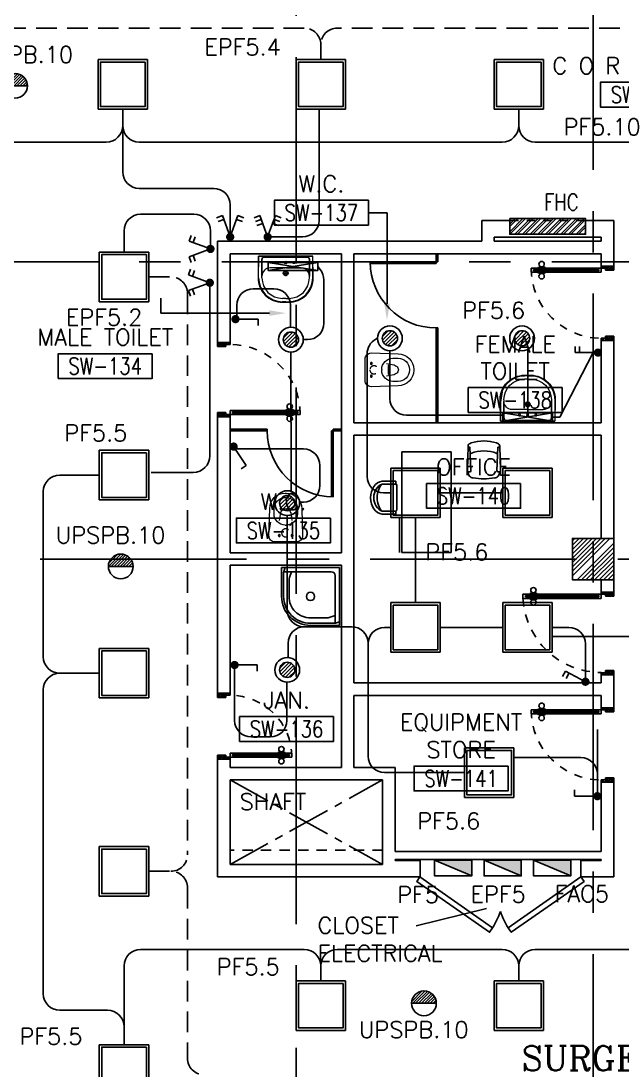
# Model space of a CAD drawing. Extents: x -0.3 to 93.5, y -1.1 to 78.4.
# Drawn here: x 58.1 to 65.38, y 43.97 to 56.69 of the extents above; entities that cross this region are included whole.
import ezdxf
from ezdxf.enums import TextEntityAlignment as Align

# ---------------------------------------------------------------- set-up
doc = ezdxf.new("R2010")
doc.units = 0
doc.header["$MEASUREMENT"] = 0
for name, pattern in [('CENTER2', [1.125, 0.75, -0.125, 0.125, -0.125]), ('CENTERX2', [4, 2.5, -0.5, 0.5, -0.5]), ('DASHED', [0.75, 0.5, -0.25]), ('HIDDEN', [0.375, 0.25, -0.125]), ('HIDDEN2', [0.1875, 0.125, -0.0625])]:
    doc.linetypes.add(name, pattern=pattern)
doc.layers.get('0').update_dxf_attribs({"linetype": 'CONTINUOUS'})
for name, color, linetype in [('A-TILES', 11, 'CONTINUOUS'), ('AXES', 11, 'CENTERX2'), ('COL', 11, 'CONTINUOUS'), ('DOOR', 7, 'CONTINUOUS'), ('E-CLINE', 2, 'CONTINUOUS'), ('E-HLINE', 2, 'HIDDEN'), ('E-LITE', 4, 'CONTINUOUS'), ('E-PANELBX', 3, 'CONTINUOUS'), ('E-SWITCH', 4, 'CONTINUOUS'), ('E-TEXT', 4, 'CONTINUOUS'), ('E-TRXT', 4, 'CONTINUOUS'), ('EL-LITE', 4, 'CONTINUOUS'), ('FHC', 11, 'CONTINUOUS'), ('FIX', 11, 'CONTINUOUS'), ('FMCHAIR', 11, 'CONTINUOUS'), ('FMDESK', 11, 'CONTINUOUS'), ('HAT', 11, 'CONTINUOUS'), ('HIDDEN', 11, 'HIDDEN2'), ('PART', 11, 'CONTINUOUS'), ('RM-BOX', 11, 'CONTINUOUS'), ('RM-NAME', 11, 'CONTINUOUS'), ('RM-NO', 11, 'CONTINUOUS'), ('WALL', 11, 'CONTINUOUS')]:
    doc.layers.add(name, color=color, linetype=linetype)
doc.styles.add('ROMANC', font='romanc', dxfattribs={"height": 0.1})
doc.styles.add('ROMANS', font='ROMANS.shx', dxfattribs={"width": 0.6})

# ---------------------------------------------------------------- blocks, each defined once
blk = doc.blocks.new('RM1')
at = {"layer": 'RM-BOX'}
blk.add_lwpolyline([(570, -200), (-570, -200), (-570, -500), (570, -500)], close=True, dxfattribs=at)
at = {"layer": 'RM-NAME', "style": 'ROMANS'}
for tag, p in [('ROOMNAME1', (0, 324)), ('ROOMNAME2', (0, 0))]:
    blk.add_attdef(tag, text='', height=200, dxfattribs=at).set_placement(p, align=Align.MIDDLE)
at = {"layer": 'RM-NO', "style": 'ROMANS', "width": 0.8}
blk.add_attdef('ROOMNO', text='', height=200, dxfattribs=at).set_placement((0, -350), align=Align.MIDDLE)
blk = doc.blocks.new('DESK-O')
for p, q in [((0, 0), (1, 0)), ((0, -1), (0, 0)), ((1, 0), (1, -1)), ((1, -1), (0, -1)), ((1, -1.05), (0.65, -1.05))]:
    blk.add_line(p, q)
blk = doc.blocks.new('CHR3')
for p, q in [((-0.039, 0.5), (-0.558, 0.5)), ((-0.05, 0.412), (-0.558, 0.412)), ((-0.039, 0.5), (-0.039, 0.412)), ((0, 0.362), (0, -0.362)), ((-0.05, -0.412), (-0.558, -0.412)), ((-0.039, -0.5), (-0.553, -0.5)), ((-0.039, -0.411), (-0.039, -0.5))]:
    blk.add_line(p, q)
for centre, radius, start, end in [((-0.497, 0), 0.503, 97.0495, 263.5769), ((-0.446, 0), 0.427, 105.249, 254.751), ((-0.212, 0), 0.538, 130.0756, 229.9244), ((-0.05, 0.362), 0.05, 0, 90), ((-0.05, -0.362), 0.05, 270, 0)]:
    blk.add_arc(centre, radius, start, end)
blk = doc.blocks.new('CHR2')
for p, q in [((-0.947, 0.386), (-0.937, 0.42)), ((-0.861, 0.48), (-0.229, 0.5)), ((-0.836, 0.425), (-0.836, 0.475)), ((-0.834, 0.423), (-0.215, 0.396)), ((-0.183, 0.469), (-0.183, 0.436)), ((-0.947, -0.386), (-0.937, -0.42)), ((-0.861, -0.48), (-0.223, -0.499)), ((-0.836, -0.425), (-0.836, -0.481)), ((-0.834, -0.423), (-0.215, -0.396)), ((-0.183, -0.469), (-0.183, -0.436))]:
    blk.add_line(p, q)
for centre, radius, start, end in [((0.442, 0), 1.442, 164.4748, 195.5252), ((-0.857, 0.397), 0.0833, 92.5404, 163.5801), ((-0.834, 0.425), 0.00208, 180, 267.4596), ((0.516, 0), 1.253, 161.5812, 198.4188), ((-0.219, 0.466), 0.0359, 3.8781, 106.7041), ((-0.214, 0.428), 0.0319, 268.1708, 14.5154), ((-0.184, 0.325), 0.154, 359.6456, 90.3755), ((-1.747, 0), 1.747, 349.2995, 10.7005), ((-0.857, -0.397), 0.0833, 196.4199, 267.4596), ((-0.834, -0.425), 0.00208, 92.5404, 180), ((-0.215, -0.468), 0.0316, 255.3205, 359.2331), ((-0.214, -0.428), 0.0319, 345.4846, 91.8292), ((-0.184, -0.325), 0.154, 269.6202, 0.3544)]:
    blk.add_arc(centre, radius, start, end)
blk = doc.blocks.new('*X90')
at = {"color": 0}
for p, q in [((235129, 162738), (235580, 163190)), ((235129, 162792), (235527, 163190)), ((235129, 162845), (235474, 163190)), ((235129, 162898), (235421, 163190)), ((235129, 162951), (235368, 163190)), ((235129, 163004), (235315, 163190)), ((235129, 163057), (235262, 163190)), ((235129, 163110), (235209, 163190)), ((235129, 163163), (235156, 163190)), ((235186, 162690), (235629, 163132)), ((235239, 162690), (235629, 163079)), ((235292, 162690), (235629, 163026)), ((235345, 162690), (235629, 162973)), ((235398, 162690), (235629, 162920)), ((235451, 162690), (235629, 162867)), ((235504, 162690), (235629, 162814)), ((235557, 162690), (235629, 162761)), ((235610, 162690), (235629, 162708))]:
    blk.add_line(p, q, dxfattribs=at)
blk = doc.blocks.new('COL50')
at = {"layer": 'COL'}
blk.add_lwpolyline([(-250, 250), (-250, -250), (250, -250), (250, 250)], close=True, dxfattribs=at)
blk = doc.blocks.new('DOOR80')
at = {"layer": 'DOOR', "color": 0, "linetype": 'ByBlock'}
for p, q in [((-30, 900), (-80, 900)), ((-80, 900), (-30, 900)), ((-80, 850), (-80, 900)), ((-30, 850), (-30, 900)), ((-87, 805), (-96, 805)), ((-96, 805), (-96, 740)), ((-80, 818), (-87, 818)), ((-87, 728), (-87, 818)), ((-87, 805), (-87, 740)), ((-63, 850), (-80, 850)), ((-47, 870), (-63, 870)), ((-63, 850), (-63, 870)), ((-47, 850), (-47, 870)), ((-30, 850), (-47, 850)), ((-30, 818), (-22, 818)), ((-22, 728), (-22, 818)), ((-22, 805), (-13, 805)), ((-22, 805), (-22, 740)), ((-13, 805), (-13, 740)), ((-87, 740), (-96, 740)), ((-80, 728), (-87, 728)), ((-30, 728), (-22, 728)), ((-22, 740), (-13, 740)), ((-805, 0), (-805, 150)), ((-805, 150), (-780, 150)), ((-805, 150), (-805, 0)), ((-780, 150), (-780, 100)), ((-80, 200), (-63, 200)), ((-80, 150), (-80, 200)), ((-80, 150), (-30, 150)), ((-63, 200), (-63, 180)), ((-63, 180), (-47, 180)), ((-47, 200), (-30, 200)), ((-47, 180), (-47, 200)), ((-30, 200), (-30, 150)), ((-5, 150), (-30, 150)), ((-30, 150), (-30, 100)), ((-5, 150), (-5, 0)), ((-755, 0), (-805, 0)), ((-780, 100), (-755, 100)), ((-755, 100), (-755, 0)), ((-55, 100), (-55, 0)), ((-30, 100), (-55, 100)), ((-55, 0), (-5, 0))]:
    blk.add_line(p, q, dxfattribs=at)
at = {"layer": 'DOOR', "linetype": 'ByBlock'}
for p, q in [((-80, 850), (-80, 200)), ((-63, 200), (-63, 850)), ((-47, 200), (-47, 850)), ((-30, 200), (-30, 850)), ((-5, 0), (-5, 150))]:
    blk.add_line(p, q, dxfattribs=at)
at = {"layer": 'DOOR', "color": 9, "linetype": 'ByBlock'}
for p, q in [((-755, 0), (-805, 114)), ((-755, 0), (-805, 40)), ((-755, 0), (-768, 100)), ((-55, 0), (-5, 114)), ((-55, 0), (-41, 100)), ((-55, 0), (-5, 40))]:
    blk.add_line(p, q, dxfattribs=at)
at = {"layer": 'DOOR', "color": 0, "linetype": 'ByBlock'}
for centre in [(-128, 773), (19, 773)]:
    blk.add_circle(centre, 32.4, dxfattribs=at)
at = {"layer": 'DOOR', "linetype": 'HIDDEN', "ltscale": 0.5}
blk.add_arc((-30, 150), 750, 90, 180, dxfattribs=at)
at = {"layer": 'DOOR', "color": 9, "linetype": 'ByBlock'}
for centre, radius, start, end in [((-755, 0), 154, 103.7142, 108.8947), ((-755, 0), 134, 100.72, 111.8402), ((-55, 0), 134, 68.1598, 79.28), ((-55, 0), 154, 71.1053, 76.2858), ((-755, 0), 94.4, 90, 121.9818), ((-755, 0), 74.4, 90, 132.2236), ((-755, 0), 54.4, 90, 156.7926), ((-755, 0), 34.4, 90, 180), ((-755, 0), 14.4, 90, 180), ((-55, 0), 94.4, 58.0182, 90), ((-55, 0), 74.4, 47.7764, 90), ((-55, 0), 54.4, 23.2074, 90), ((-55, 0), 34.4, 0, 90), ((-55, 0), 14.4, 0, 90), ((-55, 0), 114, 64.0838, 77.3774)]:
    blk.add_arc(centre, radius, start, end, dxfattribs=at)
blk = doc.blocks.new('DOOR90')
at = {"layer": 'DOOR', "color": 0, "linetype": 'ByBlock'}
for p, q in [((-150, 0), (-150, -25)), ((-150, 0), (0, 0)), ((0, -50), (0, 0)), ((-1000, -25), (-1000, -75)), ((-1000, -75), (-1000, -25)), ((-950, -25), (-1000, -25)), ((-950, -75), (-1000, -75)), ((-970, -42), (-970, -58)), ((-950, -42), (-970, -42)), ((-950, -58), (-970, -58)), ((-950, -25), (-950, -42)), ((-950, -58), (-950, -75)), ((-918, -25), (-918, -18)), ((-828, -18), (-918, -18)), ((-918, -75), (-918, -82)), ((-828, -82), (-918, -82)), ((-905, -18), (-905, -9)), ((-905, -9), (-840, -9)), ((-905, -18), (-840, -18)), ((-905, -82), (-905, -91)), ((-905, -82), (-840, -82)), ((-905, -91), (-840, -91)), ((-840, -18), (-840, -9)), ((-840, -82), (-840, -91)), ((-828, -25), (-828, -18)), ((-828, -75), (-828, -82)), ((-200, -42), (-200, -25)), ((-200, -25), (-150, -25)), ((-180, -42), (-200, -42)), ((-200, -75), (-200, -58)), ((-200, -58), (-180, -58)), ((-150, -75), (-200, -75)), ((-180, -58), (-180, -42)), ((-150, -75), (-150, -25)), ((-150, -25), (-100, -25)), ((-100, -25), (-100, -50)), ((-100, -50), (0, -50)), ((-150, -900), (-150, -875)), ((-150, -875), (-100, -875)), ((-100, -850), (0, -850)), ((-100, -875), (-100, -850)), ((0, -850), (0, -900)), ((0, -900), (-150, -900)), ((-150, -900), (0, -900))]:
    blk.add_line(p, q, dxfattribs=at)
at = {"layer": 'DOOR', "color": 9, "linetype": 'ByBlock'}
for p, q in [((0, -50), (-114, 0)), ((0, -50), (-40, 0)), ((0, -50), (-100, -37)), ((0, -850), (-114, -900)), ((0, -850), (-100, -863)), ((0, -850), (-40, -900))]:
    blk.add_line(p, q, dxfattribs=at)
at = {"layer": 'DOOR', "linetype": 'ByBlock'}
for p, q in [((-200, -25), (-950, -25)), ((-200, -42), (-950, -42)), ((-200, -58), (-950, -58)), ((-950, -75), (-200, -75))]:
    blk.add_line(p, q, dxfattribs=at)
at = {"layer": 'DOOR', "color": 0, "linetype": 'ByBlock'}
for centre in [(-873, 24), (-873, -124)]:
    blk.add_circle(centre, 32.4, dxfattribs=at)
at = {"layer": 'DOOR', "color": 9, "linetype": 'ByBlock'}
for centre, radius, start, end in [((0, -50), 154, 161.1053, 166.2858), ((0, -50), 134, 158.1598, 169.28), ((0, -50), 94.4, 148.0182, 180), ((0, -50), 74.4, 137.7764, 180), ((0, -50), 114, 154.0838, 167.3774), ((0, -50), 54.4, 113.2074, 180), ((0, -50), 34.4, 90, 180), ((0, -50), 14.4, 90, 180), ((0, -850), 154, 193.7142, 198.8947), ((0, -850), 134, 190.72, 201.8402), ((0, -850), 94.4, 180, 211.9818), ((0, -850), 74.4, 180, 222.2236), ((0, -850), 54.4, 180, 246.7926), ((0, -850), 34.4, 180, 270), ((0, -850), 14.4, 180, 270)]:
    blk.add_arc(centre, radius, start, end, dxfattribs=at)
at = {"layer": 'DOOR', "linetype": 'HIDDEN', "ltscale": 0.5}
blk.add_arc((-150, -25), 850, 180, 270, dxfattribs=at)
blk = doc.blocks.new('DOOR-10')
at = {"layer": 'DOOR', "color": 0, "linetype": 'ByBlock'}
for p, q in [((-76, 1018), (-83, 1018)), ((-83, 928), (-83, 1018)), ((-26, 1100), (-76, 1100)), ((-76, 1100), (-26, 1100)), ((-76, 1050), (-76, 1100)), ((-59, 1050), (-76, 1050)), ((-43, 1070), (-59, 1070)), ((-59, 1050), (-59, 1070)), ((-43, 1050), (-43, 1070)), ((-26, 1050), (-43, 1050)), ((-26, 1050), (-26, 1100)), ((-26, 1018), (-18, 1018)), ((-18, 928), (-18, 1018)), ((-83, 1005), (-92, 1005)), ((-92, 1005), (-92, 940)), ((-83, 940), (-92, 940)), ((-83, 1005), (-83, 940)), ((-76, 928), (-83, 928)), ((-26, 928), (-18, 928)), ((-18, 1005), (-9, 1005)), ((-18, 1005), (-18, 940)), ((-18, 940), (-9, 940)), ((-9, 1005), (-9, 940)), ((-1001, 0), (-1001, 150)), ((-1001, 150), (-976, 150)), ((-1001, 150), (-1001, 0)), ((-976, 150), (-976, 100)), ((-76, 200), (-59, 200)), ((-76, 150), (-76, 200)), ((-76, 150), (-26, 150)), ((-59, 200), (-59, 180)), ((-59, 180), (-43, 180)), ((-43, 200), (-26, 200)), ((-43, 180), (-43, 200)), ((-26, 200), (-26, 150)), ((-1, 150), (-26, 150)), ((-26, 150), (-26, 100)), ((-951, 0), (-1001, 0)), ((-976, 100), (-951, 100)), ((-951, 100), (-951, 0)), ((-51, 100), (-51, 0)), ((-26, 100), (-51, 100)), ((-51, 0), (-1, 0))]:
    blk.add_line(p, q, dxfattribs=at)
at = {"layer": 'DOOR', "linetype": 'ByBlock'}
for p, q in [((-76, 1050), (-76, 200)), ((-59, 200), (-59, 1050)), ((-43, 200), (-43, 1050)), ((-26, 200), (-26, 1050))]:
    blk.add_line(p, q, dxfattribs=at)
at = {"layer": 'DOOR', "color": 9, "linetype": 'ByBlock'}
for p, q in [((-1, 0), (-1, 150)), ((-951, 0), (-1001, 114)), ((-951, 0), (-1001, 40)), ((-951, 0), (-964, 100)), ((-51, 0), (-1, 114)), ((-51, 0), (-37, 100)), ((-51, 0), (-1, 40))]:
    blk.add_line(p, q, dxfattribs=at)
at = {"layer": 'DOOR', "color": 0, "linetype": 'ByBlock'}
for centre in [(-124, 973), (23, 973)]:
    blk.add_circle(centre, 32.4, dxfattribs=at)
at = {"layer": 'DOOR', "linetype": 'HIDDEN', "ltscale": 0.5}
blk.add_arc((-23, 149), 952, 93.1482, 179.9482, dxfattribs=at)
at = {"layer": 'DOOR', "color": 9, "linetype": 'ByBlock'}
for centre, radius, start, end in [((-951, 0), 154, 103.7142, 108.8947), ((-951, 0), 134, 100.72, 111.8402), ((-51, 0), 134, 68.1598, 79.28), ((-51, 0), 154, 71.1053, 76.2858), ((-951, 0), 94.4, 90, 121.9818), ((-951, 0), 74.4, 90, 132.2236), ((-951, 0), 54.4, 90, 156.7926), ((-951, 0), 34.4, 90, 180), ((-951, 0), 14.4, 90, 180), ((-51, 0), 94.4, 58.0182, 90), ((-51, 0), 74.4, 47.7764, 90), ((-51, 0), 54.4, 23.2074, 90), ((-51, 0), 34.4, 0, 90), ((-51, 0), 14.4, 0, 90), ((-51, 0), 114, 64.0838, 77.3774)]:
    blk.add_arc(centre, radius, start, end, dxfattribs=at)
blk = doc.blocks.new('LAV-003')
at = {"layer": 'FIX', "linetype": 'Continuous', "lineweight": 20}
for p, q in [((-328, -285), (-328, -25)), ((327, -285), (327, -25)), ((0, -165), (-188, -165)), ((0, -165), (187, -165)), ((-288, -285), (-288, -265)), ((287, -285), (287, -265)), ((0, -535), (-38, -535)), ((0, -575), (-38, -575)), ((0, -535), (37, -535)), ((0, -575), (37, -575))]:
    blk.add_line(p, q, dxfattribs=at)
at = {"layer": 'FIX', "linetype": 'ByBlock'}
blk.add_line((-328, -25), (327, -25), dxfattribs=at)
at = {"layer": 'FIX', "linetype": 'ByBlock', "ltscale": 0.3}
for p, q in [((-288, -265), (-288, -60)), ((0, -35), (-262, -35)), ((0, -35), (262, -35)), ((287, -265), (287, -60))]:
    blk.add_line(p, q, dxfattribs=at)
at = {"layer": 'FIX', "lineweight": 20}
for p, q in [((-16, -101), (15, -101)), ((0, -85), (0, -116))]:
    blk.add_line(p, q, dxfattribs=at)
at = {"layer": 'FIX', "linetype": 'DASHED', "lineweight": 20, "ltscale": 0.04}
for p, q in [((-36, -230), (37, -230)), ((0, -194), (0, -266))]:
    blk.add_line(p, q, dxfattribs=at)
at = {"layer": 'FIX', "linetype": 'Continuous', "lineweight": 20}
blk.add_lwpolyline([(295, -25), (0, -25), (-328, -25), (-335, -285, 0.414214), (-38, -582), (0, -582), (37, -582, 0.414214), (334, -285), (327, -25), (0, -25)], format="xyb", dxfattribs=at)
at = {"layer": 'FIX', "linetype": 'HIDDEN', "lineweight": 20, "ltscale": 0.05}
for centre in [(-100, -101), (100, -101)]:
    blk.add_circle(centre, 12.4, dxfattribs=at)
at = {"layer": 'FIX', "lineweight": 20}
for centre, radius in [((0, -101), 15.5), ((0, -230), 29.5), ((0, -230), 22.5)]:
    blk.add_circle(centre, radius, dxfattribs=at)
at = {"layer": 'FIX', "linetype": 'ByBlock', "ltscale": 0.3}
for centre, start, end in [((-262, -60), 90, 180), ((262, -60), 0, 90)]:
    blk.add_arc(centre, 25, start, end, dxfattribs=at)
at = {"layer": 'FIX', "linetype": 'Continuous', "lineweight": 20}
for centre, radius, start, end in [((-188, -265), 100, 90, 180), ((187, -265), 100, 0, 90), ((-38, -285), 290, 180, 270), ((-38, -285), 250, 180, 270), ((37, -285), 250, 270, 0), ((37, -285), 290, 270, 0)]:
    blk.add_arc(centre, radius, start, end, dxfattribs=at)
blk = doc.blocks.new('WC1')
at = {"layer": 'FIX', "lineweight": 20}
for p, q in [((-210, 204), (-538, 194)), ((-475, 141), (-538, 141)), ((-727, 5), (-727, -5)), ((-674, 5), (-674, -5)), ((-534, 24), (-540, 0)), ((-540, 0), (-534, -24)), ((-395, 76), (-490, 60)), ((-339, 5), (-339, -5)), ((-490, -60), (-395, -76)), ((-538, -141), (-475, -141)), ((-538, -194), (-210, -204))]:
    blk.add_line(p, q, dxfattribs=at)
at = {"layer": 'FIX', "linetype": 'Continuous', "lineweight": 20}
blk.add_line((-420, -47), (-420, 45), dxfattribs=at)
at = {"layer": 'FIX', "lineweight": 20}
blk.add_lwpolyline([(-213, -204), (-210, -204, 0.414214), (-137, -131), (-137, 0), (-137, 131, 0.414214), (-210, 204)], format="xyb", dxfattribs=at)
at = {"layer": 'FIX', "linetype": 'HIDDEN2', "lineweight": 20, "ltscale": 0.3}
blk.add_circle((-245, 0), 49.8, dxfattribs=at)
at = {"layer": 'FIX', "linetype": 'HIDDEN', "lineweight": 20, "ltscale": 0.05}
for centre in [(-213, 78), (-213, -77)]:
    blk.add_circle(centre, 11.6, dxfattribs=at)
at = {"layer": 'FIX', "lineweight": 20}
for centre, radius, start, end in [((-538, 5), 189, 90, 180), ((-538, 5), 136, 90, 180), ((-475, 5), 136, 360, 90), ((-473, -7), 68.2, 128.9242, 152.8468), ((-464, -18), 82, 108.496, 128.9242), ((-538, -5), 189, 180, 270), ((-538, -5), 136, 180, 270), ((-473, 7), 68.2, 207.1532, 231.0758), ((-464, 18), 82, 231.0758, 251.504), ((-475, -5), 136, 270, 0)]:
    blk.add_arc(centre, radius, start, end, dxfattribs=at)
at = {"layer": 'FIX', "linetype": 'Continuous', "lineweight": 20}
for centre, start, end in [((-443, 46), 357.6662, 91.6121), ((-442, -46), 268.3879, 2.3338)]:
    blk.add_arc(centre, 22.3, start, end, dxfattribs=at)
blk = doc.blocks.new('JAN-001')
for p, q in [((730, -30), (30, -30)), ((30, -30), (30, -730)), ((705, -80), (130, -80)), ((610, -80), (635, -152)), ((688, -30), (704, -76)), ((705, -380), (705, -84)), ((730, -380), (730, -30)), ((80, -130), (80, -705)), ((640, -380), (640, -184)), ((80, -610), (152, -635)), ((30, -688), (76, -704)), ((30, -730), (380, -730)), ((84, -705), (380, -705)), ((184, -640), (380, -640))]:
    blk.add_line(p, q)
blk.add_circle((380, -380), 50)
for centre, radius, start, end in [((130, -130), 50, 90, 180), ((680, -84), 25, 0, 19.0039), ((540, -184), 100, 0, 19.0039), ((380, -380), 350, 270, 0), ((380, -380), 325, 270, 0), ((380, -380), 260, 270, 0), ((184, -540), 100, 250.9961, 270), ((84, -680), 25, 250.9961, 270)]:
    blk.add_arc(centre, radius, start, end)
blk = doc.blocks.new('*X49')
at = {"color": 0}
for p, q in [((21548.527, 18540.142), (21548.801, 18540.415)), ((21548.529, 18539.966), (21548.977, 18540.414)), ((21548.584, 18539.845), (21549.098, 18540.359)), ((21548.672, 18539.756), (21549.187, 18540.271)), ((21548.793, 18539.7), (21549.243, 18540.15)), ((21548.966, 18539.696), (21549.246, 18539.977))]:
    blk.add_line(p, q, dxfattribs=at)
blk = doc.blocks.new('SPOT')
at = {"layer": 'E-LITE'}
for radius in [0.6, 0.369]:
    blk.add_circle((0, 0), radius, dxfattribs=at)
at = {"layer": 'E-LITE', "color": 8}
blk.add_blockref('*X49', (-21548.886, -18540.056), dxfattribs=at)
blk = doc.blocks.new('1G1W')
for p, q in [((0, 0), (0.55, 0)), ((0.55, 0), (0.55, -0.15))]:
    blk.add_line(p, q)
at = {"const_width": 0.1}
blk.add_lwpolyline([(-0.05, 0, 1), (0.05, 0, 1)], format="xyb", close=True, dxfattribs=at)
blk = doc.blocks.new('L42')
at = {"layer": 'E-LITE'}
for p, q in [((0.3, 0.3), (-0.3, 0.3)), ((-0.3, 0.3), (-0.3, -0.3)), ((0.3, -0.3), (0.3, 0.3)), ((-0.3, -0.3), (0.3, -0.3))]:
    blk.add_line(p, q, dxfattribs=at)
at = {"layer": 'E-LITE', "color": 8}
blk.add_lwpolyline([(-0.27, 0.27), (-0.27, -0.27), (0.27, -0.27), (0.27, 0.27)], close=True, dxfattribs=at)
blk = doc.blocks.new('2G1W')
for p, q in [((0, 0), (0.55, 0)), ((0.45, 0), (0.45, -0.15)), ((0.55, 0), (0.55, -0.15))]:
    blk.add_line(p, q)
at = {"const_width": 0.1}
blk.add_lwpolyline([(-0.05, 0, 1), (0.05, 0, 1)], format="xyb", close=True, dxfattribs=at)
blk = doc.blocks.new('2G2W')
for p, q in [((0.423, 0.154), (0.372, 0.295)), ((0.517, 0.188), (0.466, 0.329)), ((0, 0), (0.517, 0.188)), ((0, 0), (0.517, -0.188)), ((0.423, -0.154), (0.372, -0.295)), ((0.517, -0.188), (0.466, -0.329))]:
    blk.add_line(p, q)
at = {"const_width": 0.1}
blk.add_lwpolyline([(-0.05, 0, 1), (0.05, 0, 1)], format="xyb", close=True, dxfattribs=at)
blk = doc.blocks.new('3G2W')
for p, q in [((0.329, 0.12), (0.278, 0.261)), ((0.423, 0.154), (0.372, 0.295)), ((0.517, 0.188), (0.466, 0.329)), ((0, 0), (0.517, 0.188)), ((0, 0), (0.517, -0.188)), ((0.329, -0.12), (0.278, -0.261)), ((0.423, -0.154), (0.372, -0.295)), ((0.517, -0.188), (0.466, -0.329))]:
    blk.add_line(p, q)
at = {"const_width": 0.1}
blk.add_lwpolyline([(-0.05, 0, 1), (0.05, 0, 1)], format="xyb", close=True, dxfattribs=at)
blk = doc.blocks.new('E-PBX')
at = {"layer": 'E-PANELBX'}
h = blk.add_hatch(color=256, dxfattribs=at)
h.paths.add_polyline_path([(34, 190), (-225, 190), (34, 81)])
h.paths.add_polyline_path([(225, 190), (34, 190), (34, 81), (225, 0)])
blk.add_line((225, 0), (-225, 190), dxfattribs=at)
blk.add_lwpolyline([(-225, 190), (225, 190), (225, 0), (-225, 0)], close=True, dxfattribs=at)
blk = doc.blocks.new('MR20')
at = {"layer": 'E-LITE'}
for p, q in [((-300, 100), (-300, 0)), ((-300, 100), (-300, 0)), ((-300, 0), (300, 0)), ((-300, 0), (300, 0)), ((-300, 0), (300, 0)), ((-300, 0), (-300, 0)), ((300, 0), (300, 100)), ((300, 0), (300, 100)), ((300, 0), (300, 0))]:
    blk.add_line(p, q, dxfattribs=at)
at = {"layer": 'E-LITE', "color": 3}
blk.add_line((300, 100), (-300, 100), dxfattribs=at)
at = {"layer": 'E-LITE', "color": 8}
for p, q in [((300, 0), (-300, 100)), ((300, 100), (-300, 0))]:
    blk.add_line(p, q, dxfattribs=at)
blk = doc.blocks.new('EL')
at = {"layer": 'EL-LITE'}
h = blk.add_hatch(dxfattribs=at)
h.set_pattern_fill('ANSI31', color=4, scale=0.2, style=0)
h.set_pattern_definition([(45, (587.071197, 567.777136), (-0.0176776695, 0.0176776695), [])])
h.paths.add_polyline_path([(0.15, 0, 1), (-0.15, 0)])
at = {"layer": 'EL-LITE', "color": 4}
blk.add_line((-0.15, 0), (0.15, 0), dxfattribs=at)
blk.add_circle((0, 0), 0.15, dxfattribs=at)

msp = doc.modelspace()

# ---------------------------------------------------------------- hatches: boundary and pattern name
at = {"layer": 'FHC', "linetype": 'ByBlock', "ltscale": 0.3}
h = msp.add_hatch(dxfattribs=at)
h.set_pattern_fill('ANSI32', color=11, scale=0.175, style=0)
h.set_pattern_definition([(45, (-168.17383, 23.053995), (-0.046403883, 0.046403883), []), (45, (-168.142894, 23.053995), (-0.046403883, 0.046403883), [])])
h.paths.add_polyline_path([(64.9424, 54.105), (64.9424, 54.295), (64.0224, 54.295), (64.0224, 54.105)])
h.paths.add_polyline_path([(63.8097, 53.6839), (63.8097, 54.1047), (64.0722, 54.1047), (64.0722, 53.6839)], flags=9)

# ---------------------------------------------------------------- linework, layer by layer
at = {"layer": 'AXES'}
for p, q in [((65.0324, -1.1143), (65.0324, 77.6984)), ((61.4324, 5.75), (61.4324, 64.57)), ((83.0324, 53.77), (40.7424, 53.77)), ((92.8324, 50.17), (40.7424, 50.17))]:
    msp.add_line(p, q, dxfattribs=at)
at = {"layer": 'E-CLINE', "color": 4}
for p, q in [((64.1324, 55.6209), (64.1324, 55.4209)), ((63.9324, 55.2209), (59.5324, 55.2209)), ((64.3324, 55.2209), (66.3324, 55.2209)), ((62.4203, 52.845), (62.3981, 52.8329)), ((62.2939, 52.6573), (62.2939, 51.1724)), ((62.5703, 52.695), (62.5703, 52.1128)), ((63.9404, 51.9128), (62.7703, 51.9128)), ((59.0481, 51.1884), (58.568, 51.1884)), ((58.368, 50.9884), (58.368, 48.9884)), ((62.5802, 50.9724), (62.4939, 50.9724)), ((61.3261, 50.6987), (61.3261, 49.5517)), ((62.8802, 49.9758), (62.8802, 50.6724)), ((62.8802, 49.6433), (62.8802, 49.9758)), ((61.5261, 49.3517), (62.1055, 49.3517)), ((62.5802, 49.3433), (62.5055, 49.3433)), ((61.3366, 48.9783), (61.3366, 49.1517)), ((62.3055, 49.1517), (62.3055, 47.7839)), ((59.0481, 48.7884), (58.568, 48.7884)), ((58.368, 48.5884), (58.368, 44.9057)), ((62.5784, 47.5839), (62.5055, 47.5839)), ((59.5481, 45.4427), (61.5324, 45.4427)), ((63.9324, 45.4427), (61.9324, 45.4427)), ((67.4528, 45.4427), (64.3324, 45.4427)), ((59.3481, 44.2884), (59.3481, 45.2427)), ((61.7324, 45.0607), (61.7324, 45.2427)), ((64.1324, 45.0607), (64.1324, 45.2427)), ((59.1481, 44.7057), (58.568, 44.7057))]:
    msp.add_line(p, q, dxfattribs=at)
at = {"layer": 'E-CLINE', "color": 4, "linetype": 'ByBlock'}
for p, q in [((61.77, 53.0287), (61.77, 53.5518)), ((61.5203, 52.8287), (61.57, 52.8287)), ((61.3703, 52.6787), (61.3717, 50.9916)), ((63.1802, 50.9724), (63.9377, 50.9724)), ((63.1802, 49.3433), (63.9377, 49.3433)), ((66.3838, 49.2312), (64.5377, 49.2312)), ((62.5055, 47.5839), (63.4741, 47.5839))]:
    msp.add_line(p, q, dxfattribs=at)
at = {"layer": 'E-CLINE', "color": 4}
for centre, start, end in [((63.9324, 55.4209), 270, 0), ((64.3324, 55.4209), 180, 270), ((62.4939, 52.6573), 118.61135, 180), ((62.7703, 52.1128), 180, 270), ((58.568, 50.9884), 90, 180), ((62.4939, 51.1724), 180, 270), ((61.5261, 49.5517), 180, 270), ((61.5366, 49.1517), 90, 180), ((62.1055, 49.1517), 0, 90), ((62.5055, 49.1433), 90, 180), ((58.568, 48.9884), 180, 270), ((58.568, 48.5884), 90, 180), ((62.5055, 47.7839), 180, 270), ((59.5481, 45.2427), 90, 180), ((61.5324, 45.2427), 0, 90), ((61.9324, 45.2427), 90, 180), ((63.9324, 45.2427), 0, 90), ((64.3324, 45.2427), 90, 180), ((58.568, 44.9057), 180, 270), ((59.1481, 44.5057), 0, 90)]:
    msp.add_arc(centre, 0.2, start, end, dxfattribs=at)
at = {"layer": 'E-CLINE', "color": 4, "linetype": 'ByBlock'}
msp.add_arc((61.57, 53.0287), 0.2, 270, 0, dxfattribs=at)
at = {"layer": 'E-HLINE', "color": 4}
for p, q in [((61.5324, 56.6029), (54.7324, 56.6029)), ((68.7324, 56.6029), (61.9324, 56.6029)), ((61.7324, 56.2209), (61.7324, 56.4029)), ((59.6481, 53.5884), (59.9165, 53.5884)), ((60.1165, 53.3884), (60.1165, 46.5884)), ((60.1165, 53.3884), (60.1165, 46.5884)), ((59.6481, 46.3884), (59.9165, 46.3884)), ((60.1165, 46.1884), (60.1165, 44.1242))]:
    msp.add_line(p, q, dxfattribs=at)
for centre, start, end in [((61.5324, 56.4029), 0, 90), ((61.9324, 56.4029), 90, 180), ((59.9165, 53.3884), 0, 90), ((59.9165, 46.5884), 270, 0), ((59.9165, 46.1884), 0, 90), ((60.3165, 44.1242), 180, 270)]:
    msp.add_arc(centre, 0.2, start, end, dxfattribs=at)
at = {"layer": 'E-SWITCH', "linetype": 'ByBlock', "ltscale": 0.3}
for p, q in [((59.3324, 55.6209), (59.3324, 55.4209)), ((59.3324, 55.4209), (59.3324, 54.8605)), ((59.1324, 55.2209), (57.1324, 55.2209)), ((59.5324, 54.6605), (60.4342, 54.6605)), ((61.695, 53.7143), (61.7238, 53.6797)), ((64.2404, 51.941), (64.2404, 52.7115)), ((65.0324, 52.6715), (64.6295, 51.891)), ((64.5404, 51.891), (64.6295, 51.891))]:
    msp.add_line(p, q, dxfattribs=at)
at = {"layer": 'E-SWITCH', "color": 4}
for p, q in [((61.7114, 55.6209), (61.7114, 54.2727)), ((60.6342, 54.0726), (60.6342, 54.4605)), ((59.5481, 54.3484), (60.1952, 54.3484)), ((59.3481, 53.8884), (59.3481, 54.1484)), ((60.3952, 53.9275), (60.3952, 54.1484)), ((61.0948, 54.0727), (61.5114, 54.0727)), ((60.3875, 53.518), (60.3875, 51.4211)), ((60.9148, 53.4455), (61.165, 53.4455)), ((60.7148, 53.0958), (60.7148, 53.2455)), ((61.365, 52.9786), (61.365, 53.2455)), ((60.6824, 51.5042), (61.5219, 51.5042)), ((61.7219, 51.0609), (61.7219, 51.3042)), ((59.6781, 51.2211), (60.1875, 51.2211)), ((61.4755, 50.8609), (61.5219, 50.8609)), ((64.5377, 49.3433), (64.7402, 49.3433)), ((64.9402, 48.7097), (64.9402, 49.1433)), ((60.6876, 48.8627), (60.6876, 48.2162)), ((61.3217, 48.6787), (61.3217, 48.2162)), ((65.0844, 47.2986), (65.0844, 48.1051)), ((61.1217, 48.0162), (60.8876, 48.0162)), ((64.0741, 47.7653), (64.8844, 47.7653)), ((64.8094, 47.2986), (64.8094, 47.3736)), ((65.0844, 47.2986), (64.8094, 47.2986))]:
    msp.add_line(p, q, dxfattribs=at)
at = {"layer": 'E-SWITCH', "color": 4, "const_width": 0.05}
msp.add_lwpolyline([(65.1094, 47.2986, 1), (65.0594, 47.2986, 1)], format="xyb", close=True, dxfattribs=at)
at = {"layer": 'E-SWITCH', "linetype": 'ByBlock', "ltscale": 0.3}
for centre, start, end in [((59.1324, 55.4209), 270, 0), ((59.5324, 55.4209), 180, 270), ((59.5324, 54.8605), 180, 270)]:
    msp.add_arc(centre, 0.2, start, end, dxfattribs=at)
at = {"layer": 'E-SWITCH', "linetype": 'ByBlock'}
for centre, end in [((60.4342, 54.4605), 90), ((61.57, 53.5518), 39.76238)]:
    msp.add_arc(centre, 0.2, 0, end, dxfattribs=at)
at = {"layer": 'E-SWITCH', "color": 4}
for centre, start, end in [((59.5481, 54.1484), 90, 180), ((60.1952, 54.1484), 0, 90), ((61.5114, 54.2727), 270, 0), ((60.9148, 53.2455), 90, 180), ((61.165, 53.2455), 0, 90), ((60.1875, 51.4211), 270, 0), ((61.5219, 51.3042), 0, 90), ((61.5219, 51.0609), 270, 0), ((64.7402, 49.1433), 0, 90), ((60.8876, 48.2162), 180, 270), ((61.1217, 48.2162), 270, 0), ((64.8844, 47.5653), 0, 90)]:
    msp.add_arc(centre, 0.2, start, end, dxfattribs=at)
at = {"layer": 'FHC', "linetype": 'ByBlock', "ltscale": 0.3}
msp.add_lwpolyline([(64.0224, 54.295), (64.9424, 54.295), (64.9424, 54.105), (64.0224, 54.105)], close=True, dxfattribs=at)
at = {"layer": 'FIX', "color": 32, "linetype": 'ByBlock', "ltscale": 0.3}
msp.add_line((61.3074, 53.8285), (61.5699, 53.8285), dxfattribs=at)
at = {"layer": 'HIDDEN', "color": 97}
msp.add_line((62.4824, 46.645), (60.6324, 46.645), dxfattribs=at)
at = {"layer": 'PART', "linetype": 'ByBlock'}
for p, q in [((63.1324, 53.77), (63.1324, 53.87)), ((63.1524, 53.77), (63.1524, 53.87)), ((63.1324, 53.77), (62.3324, 53.77)), ((62.3324, 53.75), (63.1324, 53.75)), ((63.1324, 53.77), (63.1524, 53.77)), ((63.1324, 53.77), (63.1324, 53.75)), ((63.1324, 51.82), (63.1324, 52.97)), ((63.1324, 52.97), (63.1524, 52.97)), ((63.1324, 52.97), (63.1524, 52.97)), ((63.1524, 51.82), (63.1524, 52.97)), ((60.6324, 51.745), (61.0824, 51.745)), ((60.6324, 51.725), (61.0824, 51.725)), ((61.0824, 51.725), (61.0824, 51.745)), ((61.0824, 51.725), (61.0824, 51.745)), ((61.0824, 51.725), (61.0824, 51.745)), ((61.8624, 50.925), (61.8624, 51.725)), ((61.8824, 51.725), (61.8624, 51.725)), ((61.8824, 51.725), (61.8824, 51.745)), ((61.8824, 51.745), (61.9824, 51.745)), ((61.8824, 51.725), (61.8824, 51.745)), ((61.8824, 51.725), (61.9824, 51.725)), ((61.8824, 51.725), (61.8824, 50.925))]:
    msp.add_line(p, q, dxfattribs=at)
for centre in [(63.1324, 53.77), (61.8824, 51.725)]:
    msp.add_arc(centre, 0.8, 180, 270, dxfattribs=at)
at = {"layer": 'RM-NAME', "color": 5, "linetype": 'ByBlock'}
for p, q in [((62.5353, 54.3668), (62.3097, 54.3668)), ((62.5353, 53.2639), (62.5353, 54.3668)), ((59.7953, 53.15), (59.7953, 53.3298)), ((61.1103, 53.15), (59.7953, 53.15))]:
    msp.add_line(p, q, dxfattribs=at)
for points in [[(61.1103, 53.1834), (61.1103, 53.1167), (61.3103, 53.15)], [(62.5687, 53.2639), (62.502, 53.2639), (62.5353, 53.0639)]]:
    msp.add_solid(points, dxfattribs=at)
at = {"layer": 'WALL'}
for p, q in [((63.6824, 54.27), (64.0224, 54.27)), ((63.6824, 54.02), (63.6824, 54.27)), ((64.0224, 54.105), (64.0224, 54.27)), ((64.9424, 54.27), (65.2824, 54.27)), ((64.9424, 54.105), (64.9424, 54.27)), ((65.2824, 54.27), (65.2824, 53.72)), ((63.8324, 54.02), (63.8324, 54.07)), ((63.8324, 54.07), (65.1324, 54.07)), ((64.0225, 54.105), (64.9424, 54.105)), ((65.1324, 54.02), (65.1324, 54.07)), ((60.4824, 54.02), (63.6824, 54.02)), ((60.4824, 52.795), (60.4824, 54.02)), ((63.8324, 54.02), (65.1324, 54.02)), ((60.6324, 52.795), (60.6324, 53.87)), ((61.9824, 53.87), (60.6324, 53.87)), ((61.9824, 50.245), (61.9824, 53.87)), ((62.1324, 51.82), (62.1324, 53.87)), ((62.1324, 53.87), (65.1324, 53.87)), ((65.1324, 53.87), (65.1324, 53.72)), ((65.1324, 53.72), (65.2824, 53.72)), ((60.6324, 52.795), (60.4824, 52.795)), ((65.1324, 52.82), (65.2824, 52.82)), ((65.1324, 52.82), (65.1324, 51.82)), ((65.2824, 52.82), (65.2824, 50.42)), ((60.4824, 48.545), (60.4824, 51.895)), ((60.6324, 51.895), (60.4824, 51.895)), ((60.6324, 50.245), (60.6324, 51.895)), ((62.1324, 51.82), (65.1324, 51.82)), ((62.1324, 51.67), (62.1324, 48.67)), ((62.1324, 51.67), (65.1324, 51.67)), ((65.1324, 51.67), (65.1324, 50.42)), ((60.6324, 50.245), (61.9824, 50.245)), ((60.6324, 48.545), (60.6324, 50.095)), ((60.6324, 50.095), (61.9824, 50.095)), ((61.9824, 50.095), (61.9824, 47.645)), ((65.1324, 49.92), (65.1324, 49.77)), ((65.2824, 49.92), (65.2824, 49.77)), ((65.1324, 49.77), (65.2824, 49.77)), ((65.1324, 48.77), (65.1324, 48.67)), ((65.1324, 48.77), (65.2824, 48.77)), ((65.2824, 48.77), (65.2824, 48.37)), ((62.1324, 48.67), (65.1324, 48.67)), ((60.6324, 48.545), (60.4824, 48.545)), ((62.1324, 48.52), (62.1324, 47.645)), ((62.1324, 48.52), (65.1324, 48.52)), ((65.1324, 48.52), (65.1324, 48.37)), ((65.1324, 48.37), (65.2824, 48.37)), ((60.6324, 47.745), (60.4824, 47.745)), ((60.4824, 46.32), (60.4824, 47.745)), ((60.6324, 47.645), (60.6324, 47.745)), ((60.6324, 47.645), (61.9824, 47.645)), ((62.1324, 47.645), (62.6324, 47.645)), ((62.6324, 47.645), (62.6324, 46.63)), ((60.6324, 46.47), (60.6324, 47.495)), ((60.6324, 47.495), (62.4824, 47.495)), ((62.4824, 47.495), (62.4824, 46.47)), ((62.4824, 47.47), (62.4824, 46.47)), ((65.1324, 47.47), (65.2824, 47.47)), ((65.1324, 47.47), (65.1324, 46.63)), ((65.2824, 47.47), (65.2824, 46.32)), ((62.6324, 46.63), (65.1324, 46.63)), ((60.6324, 46.47), (62.4824, 46.47)), ((62.6324, 46.53), (65.1324, 46.53)), ((62.6324, 46.52), (62.6324, 46.53)), ((62.6324, 46.52), (62.9352, 46.52)), ((62.9352, 46.32), (62.9352, 46.52)), ((64.8852, 46.32), (64.8852, 46.52)), ((64.8852, 46.52), (65.1324, 46.52)), ((65.1324, 46.52), (65.1324, 46.53)), ((60.4824, 46.32), (62.9352, 46.32)), ((64.8852, 46.32), (65.2824, 46.32)), ((62.887, 45.7292), (63.7407, 45.939))]:
    msp.add_line(p, q, dxfattribs=at)
at = {"layer": 'WALL', "color": 250, "linetype": 'HIDDEN', "ltscale": 0.25}
msp.add_line((64.0292, 54.27), (64.9492, 54.27), dxfattribs=at)
at = {"layer": 'WALL', "color": 7, "linetype": 'CENTER2', "ltscale": 0.7}
for p, q in [((60.6324, 46.47), (62.4824, 47.495)), ((60.6324, 47.495), (62.4824, 46.47))]:
    msp.add_line(p, q, dxfattribs=at)
at = {"layer": 'WALL', "linetype": 'ByBlock', "ltscale": 0.3}
msp.add_lwpolyline([(65.2824, 50.42), (64.7824, 50.42), (64.7824, 49.92), (65.2824, 49.92)], close=True, dxfattribs=at)
at = {"layer": 'WALL'}
for points in [[(62.9331, 46.32), (62.8955, 46.2661), (63.7779, 45.6512), (63.8155, 45.7051)], [(64.8852, 46.32), (64.9228, 46.2661), (64.0404, 45.6512), (64.0029, 45.7051)]]:
    msp.add_lwpolyline(points, close=True, dxfattribs=at)
for centre, start, end in [((62.8955, 46.2661), 328.62591, 340.17668), ((64.9228, 46.2661), 199.82332, 211.37409)]:
    msp.add_arc(centre, 1.0775, start, end, dxfattribs=at)

# ---------------------------------------------------------------- block references
at = {"layer": 'A-TILES', "linetype": 'ByBlock', "ltscale": 0.3, "xscale": 0.0009999999892897904, "yscale": 0.000999999996565748, "zscale": 0.001}
msp.add_blockref('LAV-003', (61.3074, 53.8635), dxfattribs=at)
at = {"layer": 'A-TILES', "linetype": 'ByBlock', "ltscale": 0.3, "xscale": -0.0009999999892897904, "yscale": 0.000999999996565748, "zscale": 0.001, "rotation": 180}
msp.add_blockref('LAV-003', (64.2404, 51.816), dxfattribs=at)
at = {"layer": 'COL', "xscale": -0.0009999999892897904, "yscale": 0.000999999996565748, "zscale": 0.001}
msp.add_blockref('COL50', (65.0324, 50.17), dxfattribs=at)
at = {"layer": 'DOOR', "color": 0, "linetype": 'ByBlock', "xscale": 0.0009999999892897904, "yscale": 0.000999999996565748, "zscale": 0.001}
for p in [(65.2824, 53.72), (65.2824, 48.37)]:
    msp.add_blockref('DOOR90', p, dxfattribs=at)
at = {"layer": 'DOOR', "color": 0, "linetype": 'ByBlock', "yscale": 0.000999999996565748, "zscale": 0.001}
for name, p, xscale, rotation in [('DOOR90', (60.4824, 51.895), 0.0009999999892897904, 180), ('DOOR80', (60.4824, 47.7404), 0.000999999996565748, 270)]:
    msp.add_blockref(name, p, dxfattribs=dict(at, xscale=xscale, rotation=rotation))
at = {"layer": 'DOOR', "color": 0, "linetype": 'ByBlock', "ltscale": 0.3, "xscale": 0.000999999996565748, "yscale": 0.000999999996565748, "zscale": 0.001, "rotation": 90}
msp.add_blockref('DOOR-10', (65.2824, 49.7707), dxfattribs=at)
at = {"layer": 'E-LITE', "xscale": -1}
for p in [(59.3324, 55.9209), (61.7324, 55.9209), (64.1324, 55.9209), (59.3481, 53.5884), (59.3481, 51.1884), (59.3481, 48.7884), (59.3481, 46.3884), (61.7324, 44.7607), (64.1324, 44.7607), (59.3481, 43.9884)]:
    msp.add_blockref('L42', p, dxfattribs=at)
at = {"layer": 'E-LITE'}
for name, p in [('EL', (58.0264, 55.9028)), ('L42', (62.8802, 50.9724)), ('L42', (64.2377, 50.9724)), ('EL', (59.3081, 50.0814)), ('L42', (62.8802, 49.3433)), ('L42', (64.2377, 49.3433)), ('L42', (63.7741, 47.5839)), ('EL', (62.9827, 44.7897))]:
    msp.add_blockref(name, p, dxfattribs=at)
for name, p, xscale, yscale, zscale in [('MR20', (61.395, 53.6643), -0.0009999999892897904, 0.0009999999892897904, 0.001), ('SPOT', (61.3703, 52.8287), 0.25, 0.25, 0.25), ('SPOT', (62.5703, 52.845), 0.25, 0.25, 0.25), ('SPOT', (64.1719, 52.845), 0.25, 0.25, 0.25), ('MR20', (64.2404, 51.841), -0.0009999999892897904, 0.0009999999892897904, 0.001), ('SPOT', (61.326, 50.8487), 0.25, 0.25, 0.25), ('SPOT', (61.326, 48.8287), 0.25, 0.25, 0.25)]:
    msp.add_blockref(name, p, dxfattribs=dict(at, xscale=xscale, yscale=yscale, zscale=zscale))
at = {"layer": 'E-PANELBX', "xscale": 0.0009999999892897904, "yscale": 0.0009999999892897904, "zscale": 0.001}
for p in [(63.3367, 46.3337), (63.9367, 46.3337), (64.5367, 46.3337)]:
    msp.add_blockref('E-PBX', p, dxfattribs=at)
at = {"layer": 'E-SWITCH', "color": 4, "yscale": 0.5, "zscale": 0.5}
for name, p, xscale, rotation in [('2G2W', (60.6342, 54.0726), -0.5, 270), ('3G2W', (61.0884, 54.0727), -0.5, 270), ('2G1W', (65.0917, 52.6715), 0.5, 180), ('1G1W', (60.676, 51.5334), 0.5, 303.653251508774), ('2G1W', (64.9402, 48.6847), -0.5, 331.8116116060641)]:
    msp.add_blockref(name, p, dxfattribs=dict(at, xscale=xscale, rotation=rotation))
for name, p, xscale in [('2G2W', (60.3952, 53.9275), -0.5), ('2G2W', (60.3875, 53.518), -0.5), ('1G1W', (60.6984, 53.0769), 0.5), ('1G1W', (60.6876, 48.8877), 0.5)]:
    msp.add_blockref(name, p, dxfattribs=dict(at, xscale=xscale))
at = {"layer": 'FIX', "xscale": -0.0009999999892897904, "yscale": 0.000999999996565748, "zscale": 0.001}
msp.add_blockref('WC1', (62.1324, 52.463), dxfattribs=at)
at = {"layer": 'FIX', "yscale": 0.000999999996565748, "zscale": 0.001}
for name, p, xscale, rotation in [('WC1', (61.3074, 50.243), -0.000999999996565748, 90), ('JAN-001', (61.9874, 50.098), 0.000999999996565748, 270)]:
    msp.add_blockref(name, p, dxfattribs=dict(at, xscale=xscale, rotation=rotation))
at = {"layer": 'FMCHAIR', "xscale": -0.4599999999991269, "yscale": 0.4000000000014552, "zscale": 0.34, "rotation": 90}
msp.add_blockref('CHR2', (63.7092, 51.1415), dxfattribs=at)
at = {"layer": 'FMCHAIR', "xscale": 0.3200000000069849, "yscale": 0.4000000000014552, "zscale": 0.36}
msp.add_blockref('CHR3', (62.6546, 50.9152), dxfattribs=at)
at = {"layer": 'FMDESK', "xscale": 1.220000000001164, "yscale": 0.5999999999985448, "zscale": 0.58, "rotation": 270}
msp.add_blockref('DESK-O', (63.3146, 51.4715), dxfattribs=at)
at = {"layer": 'HAT', "xscale": 0.0009999999892897904, "yscale": 0.000999999996565748, "zscale": 0.001}
msp.add_blockref('*X90', (-170.3462, -112.7697), dxfattribs=at)
at = {"layer": 'RM-NAME', "xscale": 0.0009999999892897904, "yscale": 0.000999999996565748, "zscale": 0.001}
for p, values in [((65.6925, 56.1464), {'ROOMNO': 'SW-120', 'ROOMNAME2': 'C O R R I D O R'}), ((61.7398, 54.7168), {'ROOMNO': 'SW-137', 'ROOMNAME2': 'W.C.'}), ((59.1198, 52.8584), {'ROOMNO': 'SW-134', 'ROOMNAME2': 'MALE TOILET'}), ((64.0889, 52.4477), {'ROOMNO': 'SW-138', 'ROOMNAME2': 'TOILET', 'ROOMNAME1': 'FEMALE'}), ((63.5844, 51.2861), {'ROOMNO': 'SW-140', 'ROOMNAME2': 'OFFICE'}), ((61.2796, 50.8663), {'ROOMNO': 'SW-135', 'ROOMNAME2': 'W.C.'}), ((61.3177, 48.4624), {'ROOMNO': 'SW-136', 'ROOMNAME2': 'JAN.'}), ((63.433, 47.8626), {'ROOMNO': 'SW-141', 'ROOMNAME2': 'STORE', 'ROOMNAME1': 'EQUIPMENT'})]:
    msp.add_blockref('RM1', p, dxfattribs=at).add_auto_attribs(values)

# ---------------------------------------------------------------- texts
at = {"layer": 'E-HLINE', "color": 4, "style": 'ROMANS'}
for s, p in [('PF5', (62.6595, 46.0063)), ('EPF5', (63.5484, 46.0096)), ('FAC5', (64.5666, 46.0162)), ('CLOSET', (61.6927, 45.6341)), ('ELECTRICAL ', (61.6927, 45.2949))]:
    msp.add_text(s, height=0.2, dxfattribs=at).set_placement(p)
at = {"layer": 'E-TEXT', "color": 4, "style": 'ROMANS'}
for s, p in [('  EPF5.4', (60.0477, 56.2737)), ('  PF5.10', (64.4016, 55.306)), ('  EPF5.2', (58.3697, 52.9994)), ('  PF5.6', (63.172, 53.0843)), ('  PF5.5', (58.3503, 51.5975)), ('  PF5.6', (62.7267, 50.156)), ('  PF5.6', (62.6279, 46.8983)), ('  PF5.5', (60.198, 45.132)), ('  PF5.5', (57.8067, 44.289))]:
    msp.add_text(s, height=0.2, dxfattribs=at).set_placement(p)
at = {"layer": 'E-TRXT', "color": 4, "style": 'ROMANS'}
for p in [(57.4016, 56.1821), (58.5202, 50.3608), (62.1948, 44.3706)]:
    msp.add_text('UPSPB.10', height=0.2, dxfattribs=at).set_placement(p)
at = {"layer": 'RM-NAME'}
for s, height, style, p in [('SHAFT', 0.2, 'ROMANS', (61.1524, 47.2316)), ('SURGERY AND WARD DEPT. ', 0.3, 'ROMANC', (67.1358, 44.1243))]:
    msp.add_text(s, height=height, dxfattribs=dict(at, style=style)).set_placement(p, align=Align.MIDDLE)
at = {"layer": 'WALL', "style": 'ROMANS', "width": 0.8}
msp.add_text('FHC', height=0.2, dxfattribs=at).set_placement((64.4389, 54.3945))

doc.saveas('drawing.dxf')
